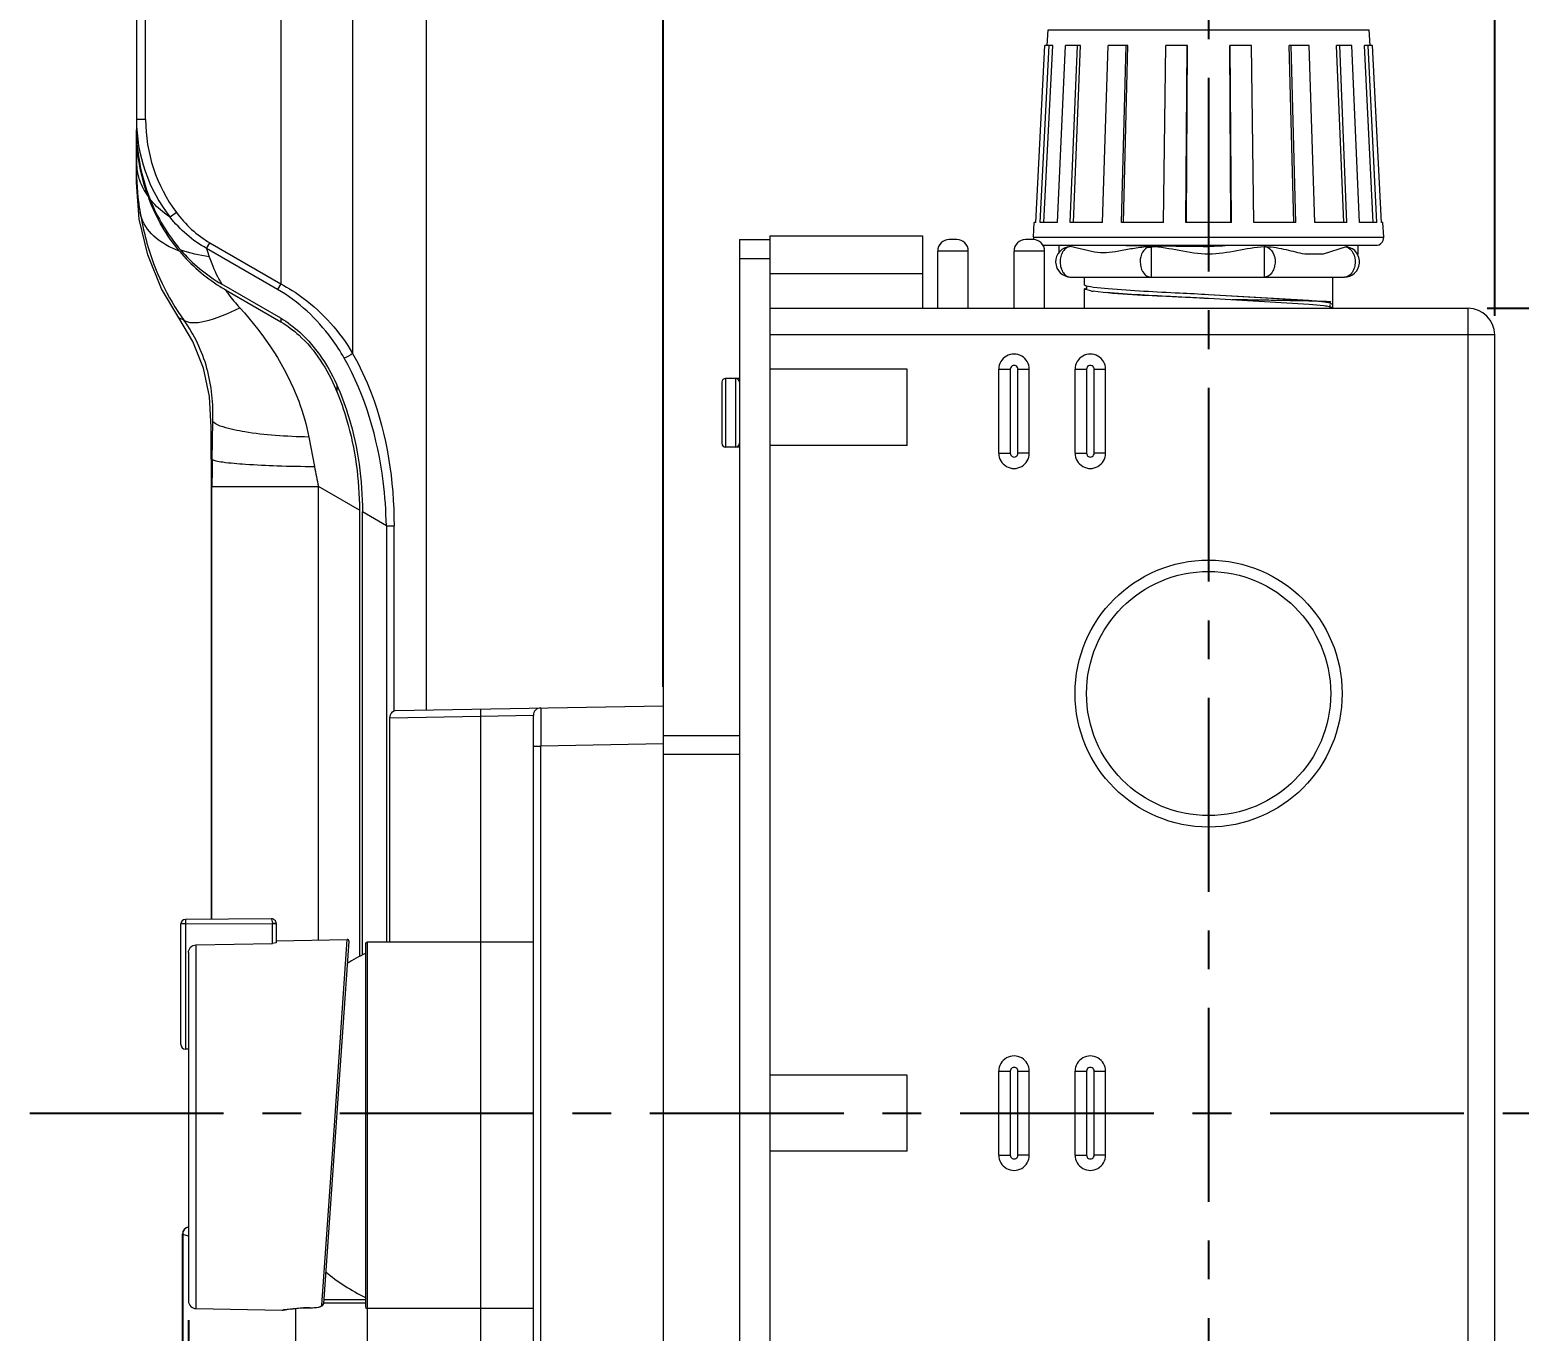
# Model space of a CAD drawing. Header units: millimetres. Extents: x 3895 to 4697, y -1269 to -217.
# Drawn here: x 4429.05 to 4477.86, y -855.36 to -812.72 of the extents above; entities that cross this region are included whole.
import ezdxf

# ---------------------------------------------------------------- set-up
doc = ezdxf.new("R2010")
doc.units = ezdxf.units.MM
doc.header["$LTSCALE"] = 0.1
doc.linetypes.add('CENTERX2', pattern=[101.6, 63.5, -12.7, 12.7, -12.7])
doc.layers.get('0').update_dxf_attribs({"lineweight": 15})
doc.layers.add('CENTER', color=1, linetype='CENTERX2')
doc.layers.add('DIM', color=3, linetype='Continuous', lineweight=13)
doc.styles.get("Standard").update_dxf_attribs({"font": 'arial.ttf'})
doc.dimstyles.new('ISO-25', dxfattribs={"dimtxt": 2.5, "dimasz": 2.5, "dimexe": 1.25, "dimexo": 0.625, "dimtad": 1, "dimlfac": 5, "dimtxsty": 'Standard', "dimcen": 2.5, "dimadec": 0, "dimazin": 0, "dimtfac": 1, "dimtmove": 0, "dimatfit": 3, "dimfxl": 1, "dimarcsym": 0})

# ---------------------------------------------------------------- blocks, each defined once
blk = doc.blocks.new('*D114')
at = {"layer": 'Defpoints', "color": 0, "transparency": 16777216}
for p in [(4434.254, -854.373), (4449.804, -860.594), (4434.254, -899.9)]:
    blk.add_point(p, dxfattribs=at)
at = {"layer": 'DIM', "color": 0, "lineweight": -2, "transparency": 16777216}
for p, q in [((4434.254, -854.998), (4434.254, -901.15)), ((4449.804, -861.219), (4449.804, -901.15)), ((4445.804, -899.9), (4438.254, -899.9))]:
    blk.add_line(p, q, dxfattribs=at)
at = {"layer": 'DIM', "color": 0, "transparency": 16777216}
for points in [[(4438.254, -899.233), (4438.254, -900.566), (4434.254, -899.9)], [(4445.804, -899.233), (4445.804, -900.566), (4449.804, -899.9)]]:
    blk.add_solid(points, dxfattribs=at)
at = {"layer": 'DIM', "color": 0, "transparency": 16777216, "insert": (4442.029, -896.871), "char_height": 4, "attachment_point": 5}
blk.add_mtext('62,2', dxfattribs=at)
blk = doc.blocks.new('*D115')
at = {"layer": 'Defpoints', "color": 0, "transparency": 16777216}
for p in [(4477.054, -785.204), (4477.054, -822.719), (4449.804, -834.869)]:
    blk.add_point(p, dxfattribs=at)
at = {"layer": 'DIM', "color": 0, "lineweight": -2, "transparency": 16777216}
for p, q in [((4449.804, -834.244), (4449.804, -783.954)), ((4477.054, -822.094), (4477.054, -783.954)), ((4449.804, -785.204), (4432.331, -785.204)), ((4473.054, -785.204), (4453.804, -785.204))]:
    blk.add_line(p, q, dxfattribs=at)
at = {"layer": 'DIM', "color": 0, "transparency": 16777216}
for points in [[(4453.804, -784.537), (4453.804, -785.87), (4449.804, -785.204)], [(4473.054, -784.537), (4473.054, -785.87), (4477.054, -785.204)]]:
    blk.add_solid(points, dxfattribs=at)
at = {"layer": 'DIM', "color": 0, "transparency": 16777216, "insert": (4437.191, -782.537), "char_height": 4, "attachment_point": 5}
blk.add_mtext('109', dxfattribs=at)
blk = doc.blocks.new('*D116')
at = {"layer": 'Defpoints', "color": 0, "transparency": 16777216}
for p in [(4476.179, -821.844), (4505.398, -821.844), (4476.179, -874.594)]:
    blk.add_point(p, dxfattribs=at)
at = {"layer": 'DIM', "color": 0, "lineweight": -2, "transparency": 16777216}
for p, q in [((4476.804, -821.844), (4506.648, -821.844)), ((4505.398, -870.594), (4505.398, -825.844)), ((4476.804, -874.594), (4506.648, -874.594))]:
    blk.add_line(p, q, dxfattribs=at)
at = {"layer": 'DIM', "color": 0, "transparency": 16777216}
for points in [[(4504.731, -825.844), (4506.065, -825.844), (4505.398, -821.844)], [(4504.731, -870.594), (4506.065, -870.594), (4505.398, -874.594)]]:
    blk.add_solid(points, dxfattribs=at)
at = {"layer": 'DIM', "color": 0, "transparency": 16777216, "insert": (4502.765, -848.219), "char_height": 4, "attachment_point": 5, "rotation": 90}
blk.add_mtext('211', dxfattribs=at)

msp = doc.modelspace()

# ---------------------------------------------------------------- linework, layer by layer
msp.add_line((4449.8034, -478.7667), (4449.8034, -1058.5925))
at = {"color": 7, "linetype": 'Continuous'}
for p, q in [((4442.0475, -835.0044), (4442.0475, -792.626)), ((4439.6305, -793.9576), (4439.6305, -823.3222)), ((4437.2803, -795.3177), (4437.2803, -821.0447)), ((4432.5482, -804.2766), (4432.5481, -815.9943)), ((4432.8482, -815.6617), (4432.8482, -804.2766)), ((4462.3901, -813.232), (4462.4164, -812.7192)), ((4462.4164, -812.7192), (4472.9404, -812.7192)), ((4472.9668, -813.232), (4472.9404, -812.7192)), ((4462.0158, -819.032), (4462.3112, -813.232)), ((4462.1616, -819.032), (4462.4494, -813.232)), ((4462.2825, -819.032), (4462.5703, -813.232)), ((4462.5703, -813.232), (4462.3112, -813.232)), ((4462.7321, -819.032), (4462.9902, -813.232)), ((4463.4829, -813.232), (4462.9902, -813.232)), ((4463.1472, -819.032), (4463.3836, -813.232)), ((4463.2465, -819.032), (4463.4829, -813.232)), ((4464.2015, -819.032), (4464.3829, -813.232)), ((4465.0342, -813.232), (4464.3829, -813.232)), ((4464.8227, -819.032), (4464.9717, -813.232)), ((4464.8853, -819.032), (4465.0342, -813.232)), ((4466.2002, -819.032), (4466.2773, -813.232)), ((4466.9881, -813.232), (4466.2773, -813.232)), ((4466.9329, -819.032), (4466.9718, -813.232)), ((4466.9493, -819.032), (4466.9881, -813.232)), ((4468.4076, -819.032), (4468.3687, -813.232)), ((4469.0795, -813.232), (4468.3687, -813.232)), ((4468.4239, -819.032), (4468.385, -813.232)), ((4469.1567, -819.032), (4469.0795, -813.232)), ((4470.4716, -819.032), (4470.3226, -813.232)), ((4470.974, -813.232), (4470.3226, -813.232)), ((4470.5342, -819.032), (4470.3852, -813.232)), ((4471.1553, -819.032), (4470.974, -813.232)), ((4472.1103, -819.032), (4471.874, -813.232)), ((4472.3667, -813.232), (4471.874, -813.232)), ((4472.2096, -819.032), (4471.9733, -813.232)), ((4472.6247, -819.032), (4472.3667, -813.232)), ((4473.0744, -819.032), (4472.7866, -813.232)), ((4473.0456, -813.232), (4472.7866, -813.232)), ((4473.1953, -819.032), (4472.9075, -813.232)), ((4473.341, -819.032), (4473.0456, -813.232)), ((4432.8482, -815.6617), (4432.5482, -815.6617)), ((4432.5469, -816.2119), (4432.5472, -817.3844)), ((4432.548, -817.0629), (4432.5481, -815.9943)), ((4432.5472, -817.3844), (4432.5475, -817.7267)), ((4432.5475, -817.7267), (4432.548, -817.0629)), ((4432.6952, -818.8276), (4432.691, -818.803)), ((4433.8565, -818.704), (4433.651, -818.8579)), ((4461.9419, -819.5192), (4461.9669, -819.032)), ((4462.0158, -819.032), (4461.967, -819.032)), ((4462.7321, -819.032), (4462.1616, -819.032)), ((4464.2015, -819.032), (4463.1472, -819.032)), ((4466.2002, -819.032), (4464.8227, -819.032)), ((4468.4239, -819.032), (4466.9329, -819.032)), ((4470.5342, -819.032), (4469.1567, -819.032)), ((4472.2096, -819.032), (4471.1553, -819.032)), ((4473.1953, -819.032), (4472.6247, -819.032)), ((4473.3899, -819.032), (4473.341, -819.032)), ((4473.4149, -819.5192), (4473.3899, -819.032)), ((4434.8489, -819.8843), (4434.9543, -819.7017)), ((4434.9543, -819.7017), (4437.2803, -821.0447)), ((4452.3034, -819.5945), (4452.3034, -876.8445)), ((4452.3034, -819.5945), (4453.3034, -819.5945)), ((4453.3034, -819.469), (4453.3034, -876.8445)), ((4453.3034, -819.469), (4458.3034, -819.469)), ((4458.3034, -819.469), (4458.3034, -821.844)), ((4459.4284, -819.594), (4459.1784, -819.594)), ((4461.9284, -819.594), (4461.6784, -819.594)), ((4461.9419, -819.5192), (4473.4149, -819.5192)), ((4462.246, -819.782), (4473.1652, -819.782)), ((4462.7784, -820.0088), (4462.7784, -819.782)), ((4463.944, -820.0099), (4463.1471, -819.8249)), ((4465.7535, -819.8269), (4465.682, -819.8483)), ((4465.7576, -819.8415), (4465.682, -819.8483)), ((4465.7906, -819.8471), (4465.7576, -819.8415)), ((4465.7906, -819.8269), (4465.7906, -819.8471)), ((4465.7906, -819.8549), (4465.7906, -820.8241)), ((4465.8226, -819.8599), (4465.7931, -819.8478)), ((4467.6784, -819.817), (4467.6784, -819.782)), ((4469.5014, -819.8305), (4469.5014, -820.8241)), ((4472.1907, -819.8327), (4471.4268, -820.0741)), ((4472.2178, -819.8328), (4472.1907, -819.8327)), ((4472.5784, -820.0741), (4472.5784, -819.782)), ((4437.1749, -821.2272), (4434.8489, -819.8843)), ((4453.3034, -820.2195), (4452.3034, -820.2195)), ((4458.8034, -821.844), (4458.8034, -819.969)), ((4459.8034, -819.969), (4458.8034, -819.969)), ((4459.8034, -821.844), (4459.8034, -819.969)), ((4461.3034, -821.844), (4461.3034, -819.969)), ((4462.3034, -819.969), (4461.3034, -819.969)), ((4462.3034, -821.844), (4462.3034, -819.969)), ((4471.4268, -820.0741), (4470.8343, -820.0741)), ((4472.5784, -820.0741), (4472.5583, -820.0741)), ((4458.3034, -820.719), (4453.3034, -820.719)), ((4463.1667, -820.8241), (4472.1253, -820.8241)), ((4463.617, -821.0826), (4463.617, -820.8241)), ((4471.7409, -820.8241), (4471.7409, -821.844)), ((4437.2802, -822.171), (4435.3453, -821.0539)), ((4435.463, -821.2378), (4437.2802, -822.2869)), ((4437.2803, -821.0447), (4437.1749, -821.2272)), ((4463.6404, -821.104), (4463.617, -821.0826)), ((4463.617, -821.2095), (4463.6437, -821.1859)), ((4463.617, -821.844), (4463.617, -821.2095)), ((4463.6403, -821.2308), (4463.6219, -821.2191)), ((4463.814, -821.2725), (4463.6403, -821.2308)), ((4463.6731, -821.1159), (4463.6455, -821.1062)), ((4463.8123, -821.1453), (4463.6731, -821.1159)), ((4463.6909, -821.2092), (4463.6909, -821.1252)), ((4463.9088, -821.1594), (4463.8123, -821.1453)), ((4464.3873, -821.2088), (4463.9088, -821.1594)), ((4467.6784, -821.5266), (4467.5155, -821.5183)), ((4470.8682, -821.587), (4467.6784, -821.3996)), ((4470.9667, -821.5902), (4467.6784, -821.3996)), ((4470.97, -821.7174), (4467.6784, -821.5266)), ((4471.4702, -821.6429), (4470.9667, -821.5902)), ((4471.4587, -821.7684), (4470.97, -821.7174)), ((4471.712, -821.8201), (4471.5429, -821.7808)), ((4471.6637, -821.6776), (4471.5439, -821.6539)), ((4471.7409, -821.717), (4471.6637, -821.6776)), ((4471.6659, -821.844), (4471.6659, -821.717)), ((4471.7409, -821.844), (4471.712, -821.8201)), ((4434.3945, -822.9306), (4433.9385, -822.1568)), ((4434.1041, -822.2348), (4433.9385, -822.1569)), ((4437.2802, -822.171), (4437.2802, -822.2869)), ((4453.3034, -821.844), (4476.1784, -821.844)), ((4476.1784, -874.594), (4476.1784, -821.844)), ((4477.0534, -822.719), (4453.3034, -822.719)), ((4477.0534, -873.719), (4477.0534, -822.719)), ((4451.8507, -824.144), (4451.8507, -826.394)), ((4452.3034, -824.144), (4451.8507, -824.144)), ((4452.1784, -824.144), (4452.1784, -826.394)), ((4457.8034, -823.844), (4453.3034, -823.844)), ((4457.8034, -826.344), (4457.8034, -823.844)), ((4460.8034, -826.594), (4460.8034, -823.844)), ((4460.8034, -823.844), (4461.1784, -823.844)), ((4461.1784, -823.844), (4461.1784, -826.594)), ((4461.4284, -826.594), (4461.4284, -823.844)), ((4461.4284, -823.844), (4461.8034, -823.844)), ((4461.8034, -826.594), (4461.8034, -823.844)), ((4463.3034, -826.594), (4463.3034, -823.844)), ((4463.3034, -823.844), (4463.6784, -823.844)), ((4463.6784, -823.844), (4463.6784, -826.594)), ((4463.9284, -826.594), (4463.9284, -823.844)), ((4463.9284, -823.844), (4464.3034, -823.844)), ((4464.3034, -826.594), (4464.3034, -823.844)), ((4439.1133, -824.3633), (4439.1133, -824.5662)), ((4451.7257, -824.269), (4451.7257, -826.2689)), ((4435.0299, -826.7975), (4435.0549, -825.5527)), ((4438.1956, -826.0653), (4438.3778, -827.0297)), ((4452.3034, -826.394), (4451.8507, -826.394)), ((4457.8034, -826.344), (4453.3034, -826.344)), ((4460.8034, -826.594), (4461.1784, -826.594)), ((4461.8034, -826.594), (4461.4284, -826.594)), ((4463.3034, -826.594), (4463.6784, -826.594)), ((4464.3034, -826.594), (4463.9284, -826.594)), ((4435.0299, -826.7975), (4434.9998, -826.7866)), ((4434.9998, -826.7878), (4434.9998, -841.8638)), ((4435.0233, -841.8636), (4435.0233, -827.6856)), ((4435.0234, -827.6856), (4438.509, -827.6856)), ((4438.509, -842.5447), (4438.509, -827.6856)), ((4439.8545, -828.4623), (4438.509, -827.6856)), ((4439.8545, -828.4623), (4439.8545, -843.082)), ((4439.953, -843.0315), (4439.953, -828.5191)), ((4440.7363, -828.9714), (4439.953, -828.5191)), ((4440.7363, -828.9714), (4440.7363, -842.619)), ((4440.7363, -828.9714), (4440.9871, -828.9714)), ((4440.9871, -835.0221), (4440.9871, -828.9714)), ((4441.029, -835.0221), (4449.8034, -834.869)), ((4443.8165, -834.9735), (4443.8187, -835.2234)), ((4445.7991, -834.9389), (4445.7991, -836.1887)), ((4449.8034, -834.869), (4449.8034, -861.119)), ((4443.8186, -835.2234), (4440.8544, -835.2752)), ((4440.8544, -842.619), (4440.8544, -835.2752)), ((4445.5534, -835.1888), (4443.8186, -835.2234)), ((4443.8186, -835.2234), (4443.8186, -860.7645)), ((4445.5534, -860.7991), (4445.5534, -835.1888)), ((4449.8034, -835.8445), (4452.3034, -835.8445)), ((4445.5534, -836.1887), (4445.7991, -836.1887)), ((4449.8034, -836.1188), (4445.7991, -836.1887)), ((4445.7991, -859.7993), (4445.7991, -836.1887)), ((4452.3034, -836.4695), (4449.8034, -836.4695)), ((4434.0034, -845.9702), (4434.0034, -842.0182)), ((4434.1526, -842.0182), (4434.0034, -842.0182)), ((4436.9776, -841.8534), (4434.1526, -841.8682)), ((4434.1526, -841.8682), (4434.1526, -842.0182)), ((4434.1526, -842.0182), (4437.0028, -842.0033)), ((4434.1526, -842.0182), (4434.1526, -846.1202)), ((4436.9776, -841.8534), (4437.0028, -842.0033)), ((4437.0028, -842.0034), (4437.1241, -842.0026)), ((4437.0028, -842.6585), (4437.0028, -842.0033)), ((4437.1284, -842.0034), (4437.0028, -842.0034)), ((4437.1284, -842.0034), (4437.1284, -842.6361)), ((4434.4991, -842.7028), (4437.0034, -842.6585)), ((4434.4991, -842.7028), (4434.4991, -854.6233)), ((4437.1284, -842.6361), (4437.0034, -842.6585)), ((4437.1284, -842.5688), (4439.4554, -842.5282)), ((4439.506, -842.5817), (4438.6752, -854.4625)), ((4439.0328, -848.619), (4439.4554, -842.5282)), ((4440.0534, -842.6691), (4440.0534, -854.569)), ((4445.5534, -842.619), (4440.1034, -842.619)), ((4440.1034, -842.6191), (4440.1034, -860.9497)), ((4434.2534, -842.9567), (4434.2534, -854.3733)), ((4434.2534, -846.1202), (4434.1534, -846.1202)), ((4457.8034, -846.969), (4453.3034, -846.969)), ((4457.8034, -849.469), (4457.8034, -846.969)), ((4460.8034, -849.594), (4460.8034, -846.844)), ((4460.8034, -846.844), (4461.1784, -846.844)), ((4461.1784, -846.844), (4461.1784, -849.594)), ((4461.4284, -849.594), (4461.4284, -846.844)), ((4461.4284, -846.844), (4461.8034, -846.844)), ((4461.8034, -849.594), (4461.8034, -846.844)), ((4463.3034, -849.594), (4463.3034, -846.844)), ((4463.3034, -846.844), (4463.6784, -846.844)), ((4463.6784, -846.844), (4463.6784, -849.594)), ((4463.9284, -849.594), (4463.9284, -846.844)), ((4463.9284, -846.844), (4464.3034, -846.844)), ((4464.3034, -849.594), (4464.3034, -846.844)), ((4438.6245, -854.5069), (4439.0328, -848.619)), ((4457.8034, -849.469), (4453.3034, -849.469)), ((4460.8034, -849.594), (4461.1784, -849.594)), ((4461.8034, -849.594), (4461.4284, -849.594)), ((4463.3034, -849.594), (4463.6784, -849.594)), ((4464.3034, -849.594), (4463.9284, -849.594)), ((4434.0534, -860.5984), (4434.0534, -852.1861)), ((4434.0636, -852.1892), (4434.0636, -860.5985)), ((4434.2534, -852.2537), (4434.0636, -852.1892)), ((4438.6698, -854.4807), (4438.6245, -854.5068)), ((4438.6321, -854.5317), (4438.6647, -854.4972)), ((4438.6647, -854.4972), (4438.6753, -854.4623)), ((4438.6648, -854.4969), (4438.6753, -854.4623)), ((4438.6748, -854.4661), (4438.6698, -854.4807)), ((4438.6752, -854.4626), (4438.6753, -854.4623)), ((4438.6753, -854.4623), (4438.6753, -854.4619)), ((4440.0534, -854.444), (4438.6774, -854.444)), ((4438.6853, -854.319), (4440.0534, -854.319)), ((4434.4991, -854.6233), (4437.3275, -854.6726)), ((4437.3275, -854.6726), (4437.3362, -854.672)), ((4437.3362, -854.672), (4437.3586, -854.6685)), ((4437.3586, -854.6685), (4437.3889, -854.6641)), ((4437.3587, -854.6685), (4437.4253, -854.6587)), ((4437.4708, -854.6526), (4437.5337, -854.6441)), ((4437.594, -854.6373), (4437.6789, -854.6278)), ((4437.6784, -854.6278), (4437.8541, -854.6127)), ((4437.7743, -860.659), (4437.7743, -854.6183)), ((4437.8533, -854.6128), (4438.0509, -854.602)), ((4438.0499, -854.602), (4438.2315, -854.5979)), ((4438.2303, -854.5972), (4438.2315, -854.5979)), ((4438.2315, -854.5979), (4438.3204, -854.5956)), ((4438.3196, -854.5957), (4438.4268, -854.5877)), ((4438.4261, -854.5878), (4438.5159, -854.5743)), ((4445.5534, -854.619), (4440.1034, -854.619))]:
    msp.add_line(p, q, dxfattribs=at)
for points in [[(4433.9385, -822.1568), (4433.3726, -821.2065), (4432.9179, -820.0939), (4432.6406, -818.9247), (4432.5475, -817.7268)], [(4434.9998, -826.7866), (4435, -825.7536), (4434.9457, -824.7387), (4434.7418, -823.8093), (4434.3945, -822.9306)], [(4437.4253, -854.6587), (4437.5334, -854.6442), (4437.6784, -854.6278)], [(4438.5154, -854.5745), (4438.5834, -854.556), (4438.6323, -854.5315)]]:
    msp.add_lwpolyline(points, dxfattribs=at)
for centre, radius in [((4467.6784, -834.469), 4.375), ((4467.6785, -834.469), 4.0001)]:
    msp.add_circle(centre, radius, dxfattribs=at)
for centre, radius, start, end in [((4437.7495, -815.6553), 5.2013, 180.06991, 218.00444), ((4437.922, -815.6684), 5.0738, 179.92435, 216.7484), ((4438.1632, -815.9943), 5.615, 180.00062, 180.59688), ((4439.7347, -817.3798), 7.1869, 180.02503, 191.62127), ((4434.3004, -817.0609), 1.7524, 180.06351, 190.47556), ((4434.3499, -817.0528), 1.8026, 190.44437, 192.70523), ((4439.0577, -815.8815), 6.5187, 190.27569, 201.38162), ((4438.4583, -816.1982), 5.8726, 199.76279, 200.64289), ((4459.1784, -819.969), 0.375, 90.00043, 179.99998), ((4459.4284, -819.969), 0.375, 0, 90), ((4461.6784, -819.969), 0.375, 90.00043, 179.99998), ((4461.9284, -819.969), 0.375, 0, 90), ((4462.1916, -819.532), 0.25, 177.05931, 195.58546), ((4463.1667, -820.3241), 0.5, 93.16599, 270), ((4463.143, -819.8968), 0.072, 86.76781, 93.15075), ((4477.5685, 112.5721), 932.4415, 269.2154055, 269.3922749), ((4465.7635, -820.2146), 0.3752, 105.33201, 107.98216), ((4466.1451, -823.1268), 3.3067, 98.27664, 98.65235), ((4465.7893, -820.3087), 0.4727, 103.12127, 105.33639), ((4465.8981, -823.1913), 3.3675, 92.46095, 93.92748), ((4465.7282, -820.2605), 0.4102, 96.42111, 98.27547), ((4465.7286, -820.2687), 0.4184, 81.47779, 96.35259), ((4465.7717, -820.2533), 0.4268, 87.45869, 92.44274), ((4465.7218, -820.084), 0.2468, 73.20677, 73.80869), ((4465.2885, -823.2079), 3.3904, 81.2106, 81.48333), ((4465.2784, -823.2728), 3.4561, 80.94122, 81.2106), ((4469.5291, -820.2606), 0.431, 86.19491, 93.69087), ((4472.1253, -820.3241), 0.5, 270, 79.33906), ((4473.1652, -819.532), 0.25, 270, 2.94069), ((4438.2813, -816.3543), 5.6384, 219.93454, 237.98299), ((4439.6822, -818.5607), 5.0113, 195.31497, 198.56705), ((4438.3491, -816.2369), 5.774, 238.02986, 240.00997), ((4463.7052, -820.9646), 0.1537, 245.0869, 247.16759), ((4464.3508, -817.9258), 3.3895, 260.88622, 262.31926), ((4470.9993, -825.1638), 3.4264, 80.87121, 82.29497), ((4471.0213, -824.8994), 3.2874, 80.85417, 82.15146), ((4476.1784, -822.719), 0.875, 0, 90), ((4461.3034, -823.844), 0.5, 359.99813, 180.00187), ((4461.3034, -823.844), 0.125, 359.99969, 180.00018), ((4463.8034, -823.844), 0.5, 359.99813, 180.00187), ((4463.8034, -823.844), 0.125, 359.99969, 180.00018), ((4451.8507, -824.269), 0.125, 90, 180), ((4452.1784, -824.269), 0.125, 0, 90), ((4433.3867, -826.9137), 6.1892, 22.28937, 22.98767), ((4451.8507, -826.269), 0.125, 180, 270), ((4452.1784, -826.269), 0.125, 270, 0), ((4461.3034, -826.594), 0.5, 179.99811, 0.00189), ((4461.3034, -826.594), 0.125, 179.99956, 0.00013), ((4463.8034, -826.594), 0.5, 179.99811, 0.00189), ((4463.8034, -826.594), 0.125, 179.99956, 0.00013), ((4483.0201, -827.6242), 47.9968, 179.01324, 180.07327), ((4515.8569, -811.8763), 78.947, 191.066274, 191.55168), ((4445.8034, -835.1888), 0.25, 91.00076, 179.99595), ((4434.1534, -842.0182), 0.15, 90.3, 180), ((4436.9784, -842.0034), 0.15, 0, 90.3), ((4439.4562, -842.5781), 0.05, 355.79363, 90.92938), ((4440.1034, -842.669), 0.05, 90, 180), ((4442.7534, -848.619), 6.25, 115.59455, 121.90094), ((4434.1534, -845.9702), 0.15, 180, 270), ((4461.3034, -846.844), 0.5, 359.99813, 180.00187), ((4463.8034, -846.844), 0.5, 359.99813, 180.00187), ((4461.3034, -846.844), 0.125, 359.99969, 180.00018), ((4463.8034, -846.844), 0.125, 359.99969, 180.00018), ((4461.3034, -849.594), 0.5, 179.99811, 0.00189), ((4461.3034, -849.594), 0.125, 179.99956, 0.00013), ((4463.8034, -849.594), 0.5, 179.99811, 0.00189), ((4463.8034, -849.594), 0.125, 179.99956, 0.00013), ((4434.3034, -852.1857), 0.25, 101.53721, 179.99024), ((4442.7534, -848.619), 6.25, 230.09349, 244.40545), ((4434.5034, -854.3733), 0.25, 180, 269), ((4438.6309, -854.4588), 0.0445, 350.43313, 356.15106), ((4438.2533, -860.4794), 5.8801, 98.54739, 98.84166), ((4438.2825, -860.6577), 6.0607, 90.49344, 98.56969), ((4440.1034, -854.569), 0.05, 180, 270)]:
    msp.add_arc(centre, radius, start, end, dxfattribs=at)
at = {"color": 7, "linetype": 'Continuous', "extrusion": (0, 0, -1)}
msp.add_ellipse((4467.6784, -816.9879), major_axis=(-4.9, 0), ratio=0.5773503, start_param=-1.7196827, end_param=-1.5707963, dxfattribs=at)
at = {"color": 7, "linetype": 'Continuous'}
for points in [[(4432.9316, -818.1839), (4432.6873, -817.5048), (4432.5481, -816.7747), (4432.5481, -816.053)], [(4432.5484, -816.0528), (4432.5519, -816.3848), (4432.5848, -816.7176), (4432.6436, -817.0444)], [(4433.9579, -819.9737), (4433.536, -819.4686), (4433.1947, -818.8844), (4432.9627, -818.2686)], [(4432.9877, -818.2581), (4433.2251, -818.866), (4433.5704, -819.4418), (4433.9973, -819.9353)], [(4434.8488, -819.8843), (4434.3864, -819.6341), (4433.9752, -819.2719), (4433.6511, -818.8579)], [(4433.8565, -818.704), (4434.1529, -819.0998), (4434.5261, -819.4545), (4434.9543, -819.7017)], [(4433.9973, -819.9353), (4434.3794, -820.3769), (4434.8396, -820.762), (4435.3453, -821.0539)], [(4434.9318, -820.1563), (4434.6142, -820.1164), (4434.2977, -820.0458), (4433.9973, -819.9353)], [(4439.6305, -823.3223), (4439.5519, -823.3926), (4439.4548, -823.4458), (4439.3537, -823.4761)], [(4437.1241, -842.0026), (4437.1255, -842.0026), (4437.127, -842.0026), (4437.1284, -842.0026)], [(4434.0636, -852.1892), (4434.0602, -852.1881), (4434.0568, -852.1869), (4434.0534, -852.1857)], [(4437.3275, -854.6726), (4437.331, -854.6721), (4437.3345, -854.6715), (4437.338, -854.671)], [(4437.338, -854.671), (4437.3418, -854.6704), (4437.3457, -854.6698), (4437.3495, -854.6692)]]:
    msp.add_open_spline(points, degree=3, dxfattribs=at)
for points, knots in [([(4432.691, -818.803), (4432.6667, -818.6558), (4432.5816, -818.0795), (4432.548, -817.496), (4432.548, -817.0629)], [0, 0, 0, 0, 0.2562644, 1, 1, 1, 1]), ([(4432.5915, -817.4492), (4432.6057, -817.5123), (4432.6792, -817.7734), (4432.8106, -818.0168), (4432.9317, -818.1838)], [0, 0, 0, 0, 0.2387105, 1, 1, 1, 1]), ([(4433.6511, -818.8579), (4433.5864, -818.8151), (4433.3432, -818.6417), (4433.1247, -818.4319), (4432.9877, -818.2581)], [0, 0, 0, 0, 0.2593137, 1, 1, 1, 1]), ([(4433.9578, -819.9738), (4433.6534, -819.8598), (4433.1165, -819.5782), (4432.7589, -819.0607), (4432.691, -818.803)], [0, 0, 0, 0, 0.5495588, 1, 1, 1, 1]), ([(4432.6952, -818.8276), (4432.7471, -819.1259), (4433.0098, -820.3329), (4433.5564, -821.481), (4434.1046, -822.235)], [0, 0, 0, 0, 0.2451998, 1, 1, 1, 1]), ([(4463.1471, -819.8249), (4463.1007, -819.8285), (4463.0033, -819.8659), (4462.8945, -819.9864), (4462.826, -820.1508), (4462.8048, -820.3378), (4462.833, -820.523), (4462.9078, -820.6823), (4463.022, -820.7949), (4463.1207, -820.8241), (4463.1667, -820.8241)], [0, 0, 0, 0, 0.1055094, 0.2246013, 0.3592089, 0.503126, 0.6462805, 0.778894, 0.8956751, 1, 1, 1, 1]), ([(4465.6674, -819.8317), (4465.5058, -819.8427), (4465.1938, -819.8854), (4464.7489, -819.9735), (4464.3356, -820.0407), (4464.068, -820.0291), (4463.944, -820.0099)], [0, 0, 0, 0, 0.2794733, 0.5421868, 0.7834672, 1, 1, 1, 1]), ([(4465.6691, -819.8546), (4465.584, -819.8986), (4465.4493, -820.0843), (4465.4165, -820.4059), (4465.5104, -820.6711), (4465.6608, -820.8008), (4465.7491, -820.8241), (4465.7906, -820.8241)], [0, 0, 0, 0, 0.2379436, 0.5187528, 0.7833645, 0.8969115, 1, 1, 1, 1]), ([(4467.6784, -820.0708), (4467.3551, -820.0708), (4466.7268, -819.9555), (4466.1014, -819.8407), (4465.7906, -819.8269)], [0, 0, 0, 0, 0.5096128, 1, 1, 1, 1]), ([(4469.5014, -819.8305), (4469.2009, -819.8498), (4468.5979, -819.9627), (4467.9903, -820.0708), (4467.6784, -820.0708)], [0, 0, 0, 0, 0.4911538, 1, 1, 1, 1]), ([(4469.5577, -819.8305), (4469.6516, -819.8519), (4469.8254, -820.0235), (4469.8714, -820.3071), (4469.8289, -820.5409), (4469.7528, -820.6916), (4469.6407, -820.7971), (4469.5458, -820.8241), (4469.5014, -820.8241)], [0, 0, 0, 0, 0.2261773, 0.5053665, 0.6479365, 0.7795055, 0.8956487, 1, 1, 1, 1]), ([(4470.8343, -820.0741), (4470.6307, -820.0347), (4470.2127, -819.9196), (4469.7833, -819.8456), (4469.5577, -819.8305)], [0, 0, 0, 0, 0.4783609, 1, 1, 1, 1]), ([(4472.1907, -819.8327), (4472.2837, -819.8575), (4472.4519, -820.0316), (4472.4953, -820.3138), (4472.4512, -820.5453), (4472.3748, -820.6939), (4472.2633, -820.7976), (4472.1693, -820.8241), (4472.1253, -820.8241)], [0, 0, 0, 0, 0.2276285, 0.507026, 0.6491186, 0.7801359, 0.8958692, 1, 1, 1, 1]), ([(4434.9318, -820.1564), (4434.9571, -820.2317), (4435.0691, -820.5419), (4435.2152, -820.8402), (4435.3451, -821.0543)], [0, 0, 0, 0, 0.2409352, 1, 1, 1, 1]), ([(4435.463, -821.2378), (4435.4968, -821.288), (4435.6415, -821.4944), (4435.8026, -821.6891), (4435.9326, -821.8299)], [0, 0, 0, 0, 0.2399049, 1, 1, 1, 1]), ([(4439.3535, -823.4761), (4439.2279, -823.2541), (4438.6589, -822.3717), (4437.8633, -821.6249), (4437.1748, -821.2274)], [0, 0, 0, 0, 0.2429341, 1, 1, 1, 1]), ([(4437.2804, -821.0445), (4437.5354, -821.1799), (4438.4635, -821.7734), (4439.2189, -822.6242), (4439.6307, -823.3221)], [0, 0, 0, 0, 0.2626741, 1, 1, 1, 1]), ([(4463.6219, -821.2191), (4463.6205, -821.2176), (4463.6182, -821.2148), (4463.6171, -821.2111), (4463.617, -821.2095)], [0, 0, 0, 0, 0.5460752, 1, 1, 1, 1]), ([(4467.6784, -821.5266), (4467.2794, -821.5068), (4466.0191, -821.4373), (4464.7533, -821.4011), (4463.8978, -821.2849)], [0, 0, 0, 0, 0.3163453, 1, 1, 1, 1]), ([(4467.5155, -821.5183), (4467.1991, -821.5023), (4466.129, -821.4462), (4465.0579, -821.3943), (4464.3064, -821.323)], [0, 0, 0, 0, 0.2955867, 1, 1, 1, 1]), ([(4467.6782, -821.3996), (4467.3616, -821.3839), (4466.2642, -821.3282), (4465.1663, -821.2749), (4464.3873, -821.2088)], [0, 0, 0, 0, 0.2885209, 1, 1, 1, 1]), ([(4471.6784, -821.6423), (4471.6784, -821.6371), (4471.6479, -821.6386), (4471.6136, -821.6299), (4471.5347, -821.628), (4471.4354, -821.6222), (4471.3049, -821.618), (4471.0801, -821.611), (4470.7377, -821.603), (4470.2621, -821.5937), (4469.7101, -821.5843), (4469.0982, -821.5749), (4468.672, -821.5687), (4468.4519, -821.5656)], [0, 0, 0, 0, 0.0048199, 0.0186148, 0.0414002, 0.0730292, 0.1132743, 0.1618386, 0.2824425, 0.4312894, 0.6039876, 0.795446, 1, 1, 1, 1]), ([(4434.1046, -822.235), (4434.1775, -822.2893), (4434.418, -822.3372), (4435.0509, -822.2363), (4435.5646, -822.0134), (4435.9326, -821.8299)], [0, 0, 0, 0, 0.141734, 0.3586525, 1, 1, 1, 1]), ([(4435.0549, -825.5527), (4435.0664, -824.9694), (4434.9634, -823.7874), (4434.4414, -822.711), (4434.1046, -822.235)], [0, 0, 0, 0, 0.5001252, 1, 1, 1, 1]), ([(4435.9325, -821.83), (4436.7496, -822.7167), (4437.6756, -824.1069), (4438.1178, -825.6653), (4438.1956, -826.0653)], [0, 0, 0, 0, 0.7474213, 1, 1, 1, 1]), ([(4437.2802, -822.171), (4437.5023, -822.2993), (4438.3028, -822.9072), (4438.8704, -823.7786), (4439.1604, -824.461)], [0, 0, 0, 0, 0.2569887, 1, 1, 1, 1]), ([(4437.2802, -822.2869), (4437.4938, -822.4103), (4438.2652, -822.9955), (4438.8053, -823.839), (4439.0843, -824.4966)], [0, 0, 0, 0, 0.2566359, 1, 1, 1, 1]), ([(4440.7363, -828.9714), (4440.7267, -828.4842), (4440.5943, -826.5919), (4440.0486, -824.7048), (4439.3537, -823.4761)], [0, 0, 0, 0, 0.2566239, 1, 1, 1, 1]), ([(4439.6305, -823.3223), (4439.8667, -823.7371), (4440.6952, -825.5096), (4440.9871, -827.4991), (4440.9871, -828.9714)], [0, 0, 0, 0, 0.244841, 1, 1, 1, 1]), ([(4439.1133, -824.5662), (4439.2369, -824.8677), (4439.6721, -826.1225), (4439.8543, -827.4614), (4439.8544, -828.4623)], [0, 0, 0, 0, 0.2455998, 1, 1, 1, 1]), ([(4439.1603, -824.461), (4439.2931, -824.7734), (4439.7589, -826.078), (4439.9527, -827.4751), (4439.9529, -828.5191)], [0, 0, 0, 0, 0.2453473, 1, 1, 1, 1]), ([(4438.1956, -826.0652), (4437.8288, -826.0578), (4437.1295, -826.0251), (4436.1805, -825.926), (4435.5079, -825.7815), (4435.134, -825.6506), (4435.0549, -825.5527)], [0, 0, 0, 0, 0.3425142, 0.6553162, 0.8824621, 1, 1, 1, 1]), ([(4435.0299, -826.7976), (4435.0655, -826.8206), (4435.1847, -826.8482), (4435.544, -826.9106), (4436.2196, -826.9617), (4437.2189, -827.0112), (4437.9729, -827.0259), (4438.3778, -827.0297)], [0, 0, 0, 0, 0.0377949, 0.1061998, 0.3279183, 0.6387987, 1, 1, 1, 1]), ([(4440.8544, -835.2752), (4440.8544, -835.2399), (4440.8671, -835.1357), (4440.9567, -835.0234), (4441.029, -835.0221)], [0, 0, 0, 0, 0.3278107, 1, 1, 1, 1]), ([(4434.2534, -842.9567), (4434.2534, -842.893), (4434.3042, -842.7604), (4434.4355, -842.7039), (4434.4991, -842.7028)], [0, 0, 0, 0, 0.5003726, 1, 1, 1, 1]), ([(4434.2534, -851.9476), (4434.2237, -851.9547), (4434.1199, -851.9997), (4434.0637, -852.1123), (4434.0636, -852.1892)], [0.30993551, 0.30993551, 0.30993551, 0.30993551, 0.49943283, 1, 1, 1, 1]), ([(4438.2303, -854.5972), (4438.3246, -854.5956), (4438.4502, -854.5877), (4438.5839, -854.5579), (4438.6234, -854.5227), (4438.6245, -854.5069)], [0, 0, 0, 0, 0.6770216, 0.8862935, 1, 1, 1, 1])]:
    msp.add_open_spline(points, degree=3, knots=knots, dxfattribs=at)
at = {"layer": 'CENTER'}
for p, q in [((4467.6785, -529.8117), (4467.6785, -919.3404)), ((4429.0534, -848.2195), (4482.0534, -848.2195))]:
    msp.add_line(p, q, dxfattribs=at)

# ---------------------------------------------------------------- dimensions: what is measured, and where the dimension line sits
at = {"layer": 'DIM'}
for base, p1, p2, picture, middle in [((4477.0535, -785.2038), (4449.8035, -834.869), (4477.0535, -822.719), '*D115', (4437.1907, -785.2038)), ((4434.2535, -899.8998), (4449.8035, -860.5945), (4434.2535, -854.3733), '*D114', (4442.0285, -899.8998))]:
    dim = msp.add_linear_dim(base=base, p1=p1, p2=p2, dimstyle='ISO-25', override={"dimtxt": 4, "dimasz": 4, "dimlfac": 4, "dimfxl": 1.25}, dxfattribs=at)
    dim.commit()
    dim.dimension.update_dxf_attribs({"geometry": picture, "text_midpoint": middle, "dimtype": 160})
dim = msp.add_linear_dim(base=(4505.3978, -821.844), p1=(4476.1785, -874.594), p2=(4476.1785, -821.844), angle=90, dimstyle='ISO-25', override={"dimtxt": 4, "dimasz": 4, "dimlfac": 4, "dimfxl": 1.25}, dxfattribs=at)
dim.commit()
dim.dimension.update_dxf_attribs({"geometry": '*D116', "text_midpoint": (4502.7647, -848.219)})

doc.saveas('drawing.dxf')
